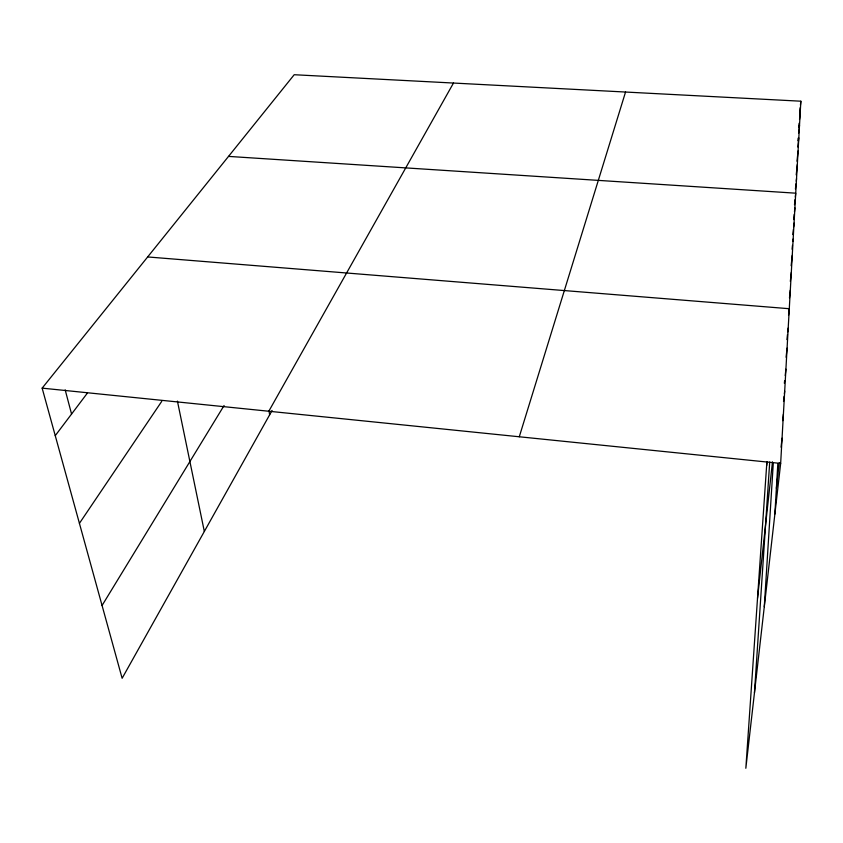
<?xml version="1.0" encoding="UTF-8"?>
<svg xmlns="http://www.w3.org/2000/svg" width="843" height="843" viewBox="0 0 843 843"><rect width="100%" height="100%" fill="white"/><g stroke="black" fill="none" stroke-linecap="round" stroke-linejoin="round"><path stroke-width="1.26" d="M766.898 461.785L745.834 768.279L780.66 463.418L800.85 101.202L294.207 74.721L42.15 388.138L122.13 678.278L272.078 410.467M774.875 514.061L777.815 463.776M764.285 606.781L773.252 463.734M754.464 692.767L769.712 462.027M799.617 112.941L800.165 107.725M800.439 105.112L800.85 101.202M798.721 127.072L799.122 123.236M799.522 119.411L800.186 113.025M797.878 140.739L798.152 138.157M798.7 132.994L799.512 125.238M797.847 147.03L798.806 137.883M796.993 161.224L798.079 150.981M796.224 174.901L797.32 164.543M795.423 189.074L795.982 183.837M796.256 181.213L796.54 178.6M766.624 465.726L767.035 461.943M794.485 204.744L795.044 199.601M795.318 197.041L795.729 193.184L228.516 156.398M793.653 219.549L794.211 214.354M794.485 211.762L794.907 207.863M792.82 234.575L793.368 229.475M793.642 226.925L794.053 223.1M792.062 249.233L792.483 245.355M792.894 241.488L793.179 238.917M791.134 265.777L792.262 255.345M790.334 281.393L791.314 272.426M789.47 297.979L790.312 290.203M757.52 598.256L772.483 461.848M788.563 315.271L789.29 308.717L147.651 256.946M786.93 339.603L787.499 334.46M787.784 331.879L788.216 328.022M786.076 357.253L787.088 348.148M784.348 383.249L784.633 380.688M785.202 375.567L785.918 369.171M783.537 401.489L784.116 396.315M784.401 393.723L784.696 391.141M782.673 420.657L783.41 414.124M776.382 488.339L779.301 462.617M781.05 447.19L782.072 438.191M519.277 436.779L625.548 92.035M268.801 411.247L453.481 83.046M102.066 605.495L224.08 405.525M79.421 523.355L161.761 401.321M55.248 435.662L87.208 393.323M42.15 388.138L780.66 463.418M65.185 389.887L71.56 414.05M177.42 401.11L204.333 531.459M269.033 410.984L269.644 414.809"/></g></svg>
